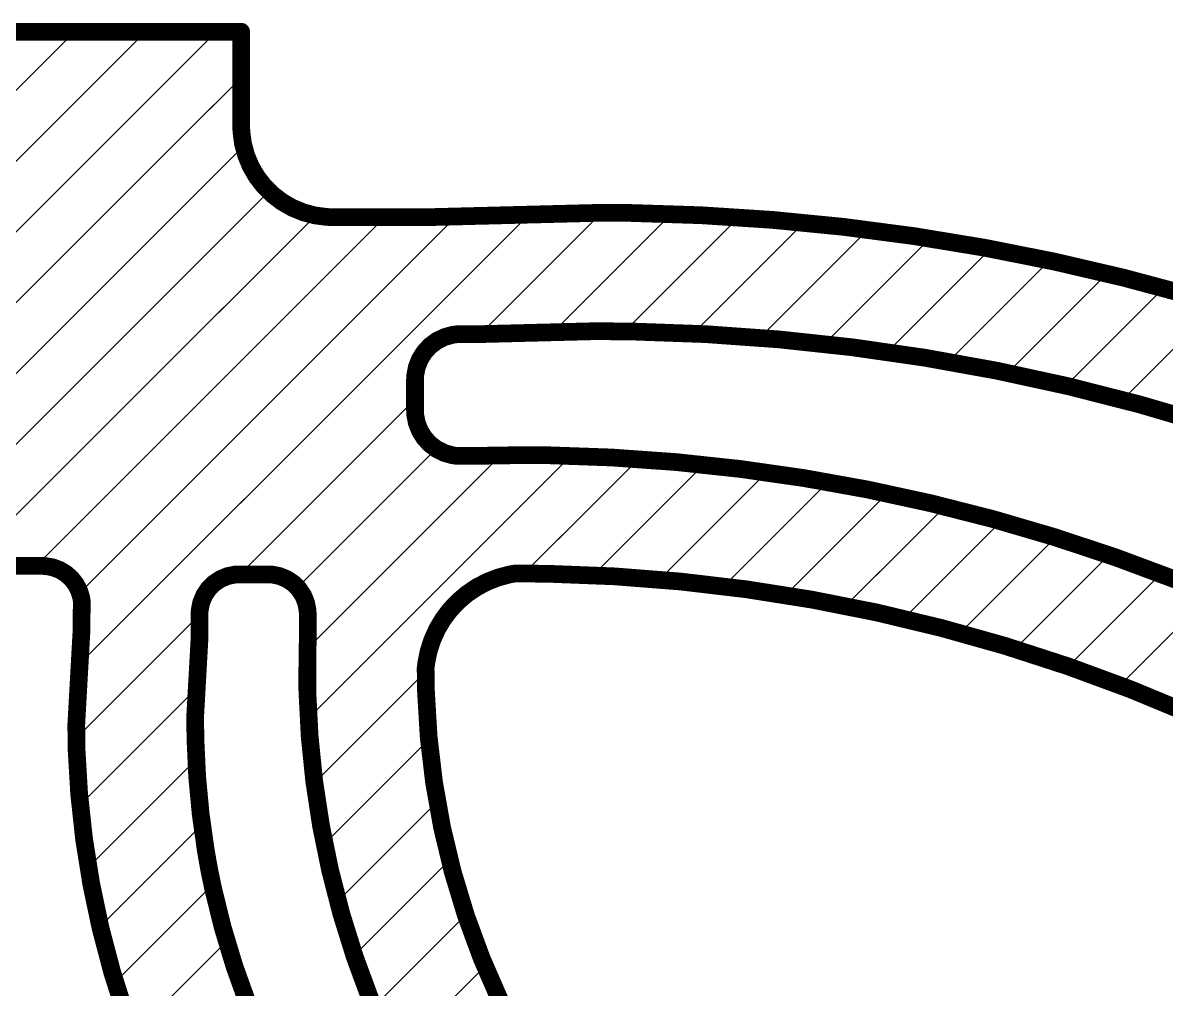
# Model space of a CAD drawing. Header units: millimetres. Extents: x 0 to 13.2, y -0.1 to 6.1.
# Drawn here: x 10.821 to 11.789, y 3.081 to 3.9 of the extents above; entities that cross this region are included whole.
import ezdxf

# ---------------------------------------------------------------- set-up
doc = ezdxf.new("R2010")
doc.units = ezdxf.units.MM
doc.header["$MEASUREMENT"] = 0
doc.layers.add('Mechanical3', color=76, linetype='Continuous')

msp = doc.modelspace()

# ---------------------------------------------------------------- linework, layer by layer
at = {"layer": 'Mechanical3'}
for points, const_width in [([(10.63553, 3.89299), (11.00556, 3.89299)], 0.015), ([(11.00556, 3.8133), (11.00556, 3.89299)], 0.015), ([(10.41503, 3.44351), (10.86506, 3.89353)], 0.001), ([(10.45347, 3.42195), (10.92506, 3.89353)], 0.001), ([(10.4768, 3.38528), (10.98506, 3.89353)], 0.001), ([(10.48266, 3.33113), (11.00556, 3.85404)], 0.001), ([(11.00556, 3.8133), (11.00573, 3.80823)], 0.015), ([(11.00573, 3.80823), (11.00705, 3.79818)], 0.015), ([(11.00705, 3.79818), (11.00968, 3.78838)], 0.015), ([(10.64542, 3.4339), (11.00777, 3.79625)], 0.001), ([(11.00968, 3.78838), (11.01356, 3.77902)], 0.015), ([(11.01356, 3.77902), (11.01863, 3.77023)], 0.015), ([(11.01863, 3.77023), (11.0248, 3.76219)], 0.015), ([(11.0248, 3.76219), (11.03197, 3.75502)], 0.015), ([(11.03197, 3.75502), (11.04001, 3.74885)], 0.015), ([(10.67018, 3.39866), (11.02964, 3.75812)], 0.001), ([(11.04001, 3.74885), (11.0488, 3.74378)], 0.015), ([(11.0488, 3.74378), (11.05817, 3.7399)], 0.015), ([(11.05817, 3.7399), (11.06796, 3.73727)], 0.015), ([(11.06796, 3.73727), (11.07801, 3.73595)], 0.015), ([(11.07801, 3.73595), (11.08308, 3.73578)], 0.015), ([(11.08308, 3.73578), (11.16514, 3.73578)], 0.015), ([(11.16514, 3.73578), (11.30448, 3.73933)], 0.015), ([(11.20735, 3.63583), (11.31162, 3.7401)], 0.001), ([(11.30448, 3.73933), (11.30508, 3.73933)], 0.015), ([(11.30508, 3.73933), (11.33525, 3.73934)], 0.015), ([(11.33525, 3.73934), (11.39557, 3.73739)], 0.015), ([(11.39557, 3.73739), (11.45579, 3.73346)], 0.015), ([(11.45579, 3.73346), (11.51584, 3.72757)], 0.015), ([(10.67019, 3.33866), (11.06937, 3.73785)], 0.001), ([(10.83084, 3.43932), (11.12807, 3.73655)], 0.001), ([(10.86859, 3.41707), (11.18867, 3.73715)], 0.001), ([(10.86862, 3.3571), (11.25024, 3.73872)], 0.001), ([(11.26892, 3.6374), (11.37049, 3.73897)], 0.001), ([(11.32965, 3.63813), (11.42759, 3.73606)], 0.001), ([(11.38776, 3.63624), (11.48307, 3.73155)], 0.001), ([(11.51584, 3.72757), (11.57568, 3.71972)], 0.015), ([(11.44414, 3.63261), (11.53707, 3.72555)], 0.001), ([(11.57568, 3.71972), (11.63522, 3.70991)], 0.015), ([(11.49887, 3.62734), (11.5897, 3.71817)], 0.001), ([(11.63522, 3.70991), (11.69441, 3.69816)], 0.015), ([(11.55209, 3.62057), (11.64104, 3.70952)], 0.001), ([(11.69441, 3.69816), (11.75319, 3.68449)], 0.015), ([(11.60393, 3.61241), (11.69111, 3.69959)], 0.001), ([(11.75319, 3.68449), (11.81149, 3.6689)], 0.015), ([(11.6545, 3.60298), (11.73988, 3.68835)], 0.001), ([(11.70378, 3.59226), (11.78758, 3.67606)], 0.001), ([(11.75168, 3.58016), (11.83429, 3.66277)], 0.001), ([(11.17786, 3.63411), (11.1848, 3.63604)], 0.015), ([(11.1848, 3.63604), (11.18838, 3.63652)], 0.015), ([(11.18838, 3.63652), (11.20444, 3.63652)], 0.015), ([(11.20444, 3.63652), (11.30577, 3.63911)], 0.015), ([(11.30577, 3.63911), (11.33688, 3.63883)], 0.015), ([(11.33688, 3.63883), (11.39908, 3.6366)], 0.015), ([(11.39908, 3.6366), (11.46115, 3.63216)], 0.015), ([(11.16075, 3.62128), (11.16563, 3.6266)], 0.015), ([(11.16563, 3.6266), (11.17139, 3.63092)], 0.015), ([(11.17139, 3.63092), (11.17786, 3.63411)], 0.015), ([(11.46115, 3.63216), (11.52303, 3.62551)], 0.015), ([(11.15695, 3.61516), (11.16075, 3.62128)], 0.015), ([(11.52303, 3.62551), (11.58463, 3.61666)], 0.015), ([(11.58463, 3.61666), (11.64588, 3.60561)], 0.015), ([(11.153, 3.60136), (11.15433, 3.60845)], 0.015), ([(11.15433, 3.60845), (11.15695, 3.61516)], 0.015), ([(11.15284, 3.59776), (11.153, 3.60136)], 0.015), ([(11.15284, 3.57217), (11.15284, 3.59776)], 0.015), ([(11.64588, 3.60561), (11.70669, 3.5924)], 0.015), ([(11.70669, 3.5924), (11.76699, 3.57702)], 0.015), ([(11.00372, 3.4322), (11.15284, 3.58131)], 0.001), ([(11.15284, 3.57217), (11.153, 3.56857)], 0.015), ([(11.153, 3.56857), (11.15433, 3.56149)], 0.015), ([(11.76699, 3.57702), (11.82671, 3.5595)], 0.015), ([(11.15433, 3.56149), (11.15693, 3.55479)], 0.015), ([(11.15693, 3.55479), (11.16073, 3.54867)], 0.015), ([(11.16073, 3.54867), (11.16559, 3.54336)], 0.015), ([(11.16559, 3.54336), (11.17134, 3.53904)], 0.015), ([(11.17134, 3.53904), (11.17779, 3.53585)], 0.015), ([(11.05288, 3.42136), (11.17133, 3.53981)], 0.001), ([(11.17779, 3.53585), (11.18471, 3.5339)], 0.015), ([(11.18471, 3.5339), (11.18828, 3.53341)], 0.015), ([(11.18828, 3.53341), (11.20444, 3.53341)], 0.015), ([(11.20444, 3.53341), (11.23785, 3.53395)], 0.015), ([(11.23785, 3.53395), (11.26516, 3.53395)], 0.015), ([(11.26516, 3.53395), (11.31975, 3.53202)], 0.015), ([(11.31975, 3.53202), (11.37424, 3.52814)], 0.015), ([(11.06184, 3.37032), (11.22605, 3.53453)], 0.001), ([(11.06274, 3.31122), (11.28552, 3.534)], 0.001), ([(11.24441, 3.43289), (11.34267, 3.53115)], 0.001), ([(11.30277, 3.43125), (11.39789, 3.52637)], 0.001), ([(11.37424, 3.52814), (11.42856, 3.52231)], 0.015), ([(11.42856, 3.52231), (11.48264, 3.51456)], 0.015), ([(11.35911, 3.42759), (11.45134, 3.51981)], 0.001), ([(11.48264, 3.51456), (11.5364, 3.50488)], 0.015), ([(11.41345, 3.42193), (11.50315, 3.51163)], 0.001), ([(11.5364, 3.50488), (11.58978, 3.49329)], 0.015), ([(11.46596, 3.41444), (11.55346, 3.50194)], 0.001), ([(11.58978, 3.49329), (11.64272, 3.47981)], 0.015), ([(11.51681, 3.40529), (11.60237, 3.49085)], 0.001), ([(11.56613, 3.39461), (11.64997, 3.47845)], 0.001), ([(11.64272, 3.47981), (11.69514, 3.46444)], 0.015), ([(11.69514, 3.46444), (11.74698, 3.44722)], 0.015), ([(11.61402, 3.3825), (11.69633, 3.46481)], 0.001), ([(11.66059, 3.36906), (11.74137, 3.44985)], 0.001), ([(11.74698, 3.44722), (11.79818, 3.42816)], 0.015), ([(10.80404, 3.44009), (10.83705, 3.44009)], 0.015), ([(10.83705, 3.44009), (10.8401, 3.43995)], 0.015), ([(10.8401, 3.43995), (10.84609, 3.43885)], 0.015), ([(10.84609, 3.43885), (10.85179, 3.43669)], 0.015), ([(10.85179, 3.43669), (10.857, 3.43353)], 0.015), ([(10.857, 3.43353), (10.86156, 3.42949)], 0.015), ([(10.99412, 3.43152), (11.00059, 3.43281)], 0.015), ([(11.00059, 3.43281), (11.00388, 3.43297)], 0.015), ([(11.00388, 3.43297), (11.02834, 3.43297)], 0.015), ([(11.02834, 3.43297), (11.03163, 3.43281)], 0.015), ([(11.03163, 3.43281), (11.0381, 3.43152)], 0.015), ([(11.22337, 3.4303), (11.23297, 3.43285)], 0.015), ([(11.23297, 3.43285), (11.23787, 3.43372)], 0.015), ([(11.23787, 3.43372), (11.26594, 3.43345)], 0.015), ([(11.26594, 3.43345), (11.32205, 3.43126)], 0.015), ([(10.86156, 3.42949), (10.86531, 3.42469)], 0.015), ([(10.86531, 3.42469), (10.86814, 3.41929)], 0.015), ([(10.97788, 3.42067), (10.98255, 3.42534)], 0.015), ([(10.98255, 3.42534), (10.98803, 3.429)], 0.015), ([(10.98803, 3.429), (10.99412, 3.43152)], 0.015), ([(11.0381, 3.43152), (11.04419, 3.429)], 0.015), ([(11.04419, 3.429), (11.04967, 3.42534)], 0.015), ([(11.04967, 3.42534), (11.05434, 3.42067)], 0.015), ([(11.2053, 3.4221), (11.21411, 3.4267)], 0.015), ([(11.21411, 3.4267), (11.22337, 3.4303)], 0.015), ([(11.32205, 3.43126), (11.37803, 3.42687)], 0.015), ([(11.37803, 3.42687), (11.43379, 3.42029)], 0.015), ([(11.70589, 3.35437), (11.78526, 3.43373)], 0.001), ([(10.86814, 3.41929), (10.86994, 3.41347)], 0.015), ([(10.86994, 3.41347), (10.87044, 3.41046)], 0.015), ([(10.9717, 3.4091), (10.97422, 3.41519)], 0.015), ([(10.97422, 3.41519), (10.97788, 3.42067)], 0.015), ([(11.05434, 3.42067), (11.058, 3.41519)], 0.015), ([(11.058, 3.41519), (11.06052, 3.4091)], 0.015), ([(11.18947, 3.41013), (11.19705, 3.41655)], 0.015), ([(11.19705, 3.41655), (11.2053, 3.4221)], 0.015), ([(11.43379, 3.42029), (11.48925, 3.41153)], 0.015), ([(10.87026, 3.38562), (10.87044, 3.41046)], 0.015), ([(10.97041, 3.40263), (10.9717, 3.4091)], 0.015), ([(11.06052, 3.4091), (11.06181, 3.40263)], 0.015), ([(11.17666, 3.39497), (11.18265, 3.4029)], 0.015), ([(11.18265, 3.4029), (11.18947, 3.41013)], 0.015), ([(11.48925, 3.41153), (11.54432, 3.4006)], 0.015), ([(11.74976, 3.33824), (11.82808, 3.41656)], 0.001), ([(10.97025, 3.39934), (10.97041, 3.40263)], 0.015), ([(10.97025, 3.37863), (10.97025, 3.39934)], 0.015), ([(11.06181, 3.40263), (11.06197, 3.39934)], 0.015), ([(11.06191, 3.37449), (11.06197, 3.39934)], 0.015), ([(11.17159, 3.38642), (11.17666, 3.39497)], 0.015), ([(11.54432, 3.4006), (11.59892, 3.38751)], 0.015), ([(10.86582, 3.30595), (10.87026, 3.38562)], 0.015), ([(10.86591, 3.29439), (10.97026, 3.39873)], 0.001), ([(11.1675, 3.37737), (11.17159, 3.38642)], 0.015), ([(11.59892, 3.38751), (11.65297, 3.3723)], 0.015), ([(10.96662, 3.31349), (10.97025, 3.37863)], 0.015), ([(11.06161, 3.35321), (11.06191, 3.37449)], 0.015), ([(11.16444, 3.36791), (11.1675, 3.37737)], 0.015), ([(11.16244, 3.35818), (11.16444, 3.36791)], 0.015), ([(11.65297, 3.3723), (11.70638, 3.35498)], 0.015), ([(11.16185, 3.35324), (11.16244, 3.35818)], 0.015), ([(11.70638, 3.35498), (11.75907, 3.33557)], 0.015), ([(11.06161, 3.35321), (11.06162, 3.33405)], 0.015), ([(11.16185, 3.35324), (11.16214, 3.33385)], 0.015), ([(11.06756, 3.25604), (11.1619, 3.35038)], 0.001), ([(11.75907, 3.33557), (11.81096, 3.31412)], 0.015), ([(10.86916, 3.23764), (10.96794, 3.33642)], 0.001), ([(11.06162, 3.33405), (11.06356, 3.29579)], 0.015), ([(11.16214, 3.33385), (11.16443, 3.29512)], 0.015), ([(10.86582, 3.30595), (10.86583, 3.30424)], 0.015), ([(10.9666, 3.30869), (10.96662, 3.31349)], 0.015), ([(10.9666, 3.30869), (10.96679, 3.2929)], 0.015), ([(10.86583, 3.30424), (10.86601, 3.285)], 0.015), ([(10.96679, 3.2929), (10.96826, 3.26136)], 0.015), ([(11.06356, 3.29579), (11.06743, 3.25767)], 0.015), ([(11.16443, 3.29512), (11.16899, 3.25659)], 0.015), ([(10.86601, 3.285), (10.86827, 3.2466)], 0.015), ([(11.07615, 3.20463), (11.16474, 3.29322)], 0.001), ([(10.87611, 3.18459), (10.96761, 3.27608)], 0.001), ([(10.96826, 3.26136), (10.9712, 3.22992)], 0.015), ([(11.06743, 3.25767), (11.0732, 3.2198)], 0.015), ([(11.16899, 3.25659), (11.1758, 3.2184)], 0.015), ([(10.86827, 3.2466), (10.87244, 3.20835)], 0.015), ([(10.9712, 3.22992), (10.9756, 3.19866)], 0.015), ([(11.08746, 3.15594), (11.172, 3.24048)], 0.001), ([(11.0732, 3.2198), (11.08088, 3.18227)], 0.015), ([(10.88594, 3.13442), (10.97256, 3.22104)], 0.001), ([(11.1758, 3.2184), (11.18484, 3.18067)], 0.015), ([(10.87244, 3.20835), (10.87851, 3.17037)], 0.015), ([(10.9756, 3.19866), (10.97835, 3.18311)], 0.015), ([(10.97835, 3.18311), (10.9818, 3.16645)], 0.015), ([(11.08088, 3.18227), (11.09043, 3.14517)], 0.015), ([(11.10124, 3.10972), (11.18254, 3.19102)], 0.001), ([(11.18484, 3.18067), (11.19608, 3.14354)], 0.015), ([(10.87851, 3.17037), (10.88646, 3.13273)], 0.015), ([(10.89869, 3.08716), (10.98128, 3.16975)], 0.001), ([(10.9818, 3.16645), (10.98996, 3.13343)], 0.015), ([(11.09043, 3.14517), (11.10183, 3.10859)], 0.015), ([(11.19608, 3.14354), (11.20948, 3.10713)], 0.015), ([(10.88646, 3.13273), (10.89627, 3.09553)], 0.015), ([(10.98996, 3.13343), (10.99979, 3.10085)], 0.015), ([(11.11756, 3.06603), (11.19602, 3.1445)], 0.001), ([(10.91382, 3.0423), (10.99361, 3.12209)], 0.001), ([(11.10183, 3.10859), (11.11507, 3.07264)], 0.015), ([(11.20948, 3.10713), (11.22499, 3.07157)], 0.015), ([(10.89627, 3.09553), (10.90792, 3.05886)], 0.015), ([(10.99979, 3.10085), (11.01124, 3.06882)], 0.015), ([(11.13601, 3.02448), (11.2125, 3.10098)], 0.001)]:
    msp.add_lwpolyline(points, dxfattribs=dict(at, const_width=const_width))
for points, const_width in [([(11.00181, 3.89299, 1), (11.00931, 3.89299, 1)], 0.0075), ([(11.00181, 3.89299, 1), (11.00931, 3.89299, 1)], 0.0075), ([(10.86481, 3.89353, 1), (10.86531, 3.89353, 1)], 0.0005), ([(10.92481, 3.89353, 1), (10.92531, 3.89353, 1)], 0.0005), ([(10.98481, 3.89353, 1), (10.98531, 3.89353, 1)], 0.0005), ([(11.00531, 3.85404, 1), (11.00581, 3.85404, 1)], 0.0005), ([(11.00181, 3.8133, 1), (11.00931, 3.8133, 1)], 0.0075), ([(11.00181, 3.8133, 1), (11.00931, 3.8133, 1)], 0.0075), ([(11.00198, 3.80823, 1), (11.00948, 3.80823, 1)], 0.0075), ([(11.00198, 3.80823, 1), (11.00948, 3.80823, 1)], 0.0075), ([(11.0033, 3.79818, 1), (11.0108, 3.79818, 1)], 0.0075), ([(11.0033, 3.79818, 1), (11.0108, 3.79818, 1)], 0.0075), ([(11.00593, 3.78838, 1), (11.01343, 3.78838, 1)], 0.0075), ([(11.00593, 3.78838, 1), (11.01343, 3.78838, 1)], 0.0075), ([(11.00752, 3.79625, 1), (11.00802, 3.79625, 1)], 0.0005), ([(11.00981, 3.77902, 1), (11.01731, 3.77902, 1)], 0.0075), ([(11.00981, 3.77902, 1), (11.01731, 3.77902, 1)], 0.0075), ([(11.01488, 3.77023, 1), (11.02238, 3.77023, 1)], 0.0075), ([(11.01488, 3.77023, 1), (11.02238, 3.77023, 1)], 0.0075), ([(11.02105, 3.76219, 1), (11.02855, 3.76219, 1)], 0.0075), ([(11.02105, 3.76219, 1), (11.02855, 3.76219, 1)], 0.0075), ([(11.02822, 3.75502, 1), (11.03572, 3.75502, 1)], 0.0075), ([(11.02822, 3.75502, 1), (11.03572, 3.75502, 1)], 0.0075), ([(11.02939, 3.75812, 1), (11.02989, 3.75812, 1)], 0.0005), ([(11.03626, 3.74885, 1), (11.04376, 3.74885, 1)], 0.0075), ([(11.03626, 3.74885, 1), (11.04376, 3.74885, 1)], 0.0075), ([(11.04505, 3.74378, 1), (11.05255, 3.74378, 1)], 0.0075), ([(11.04505, 3.74378, 1), (11.05255, 3.74378, 1)], 0.0075), ([(11.05442, 3.7399, 1), (11.06192, 3.7399, 1)], 0.0075), ([(11.05442, 3.7399, 1), (11.06192, 3.7399, 1)], 0.0075), ([(11.06421, 3.73727, 1), (11.07171, 3.73727, 1)], 0.0075), ([(11.06421, 3.73727, 1), (11.07171, 3.73727, 1)], 0.0075), ([(11.07426, 3.73595, 1), (11.08176, 3.73595, 1)], 0.0075), ([(11.07426, 3.73595, 1), (11.08176, 3.73595, 1)], 0.0075), ([(11.07933, 3.73578, 1), (11.08683, 3.73578, 1)], 0.0075), ([(11.07933, 3.73578, 1), (11.08683, 3.73578, 1)], 0.0075), ([(11.16139, 3.73578, 1), (11.16889, 3.73578, 1)], 0.0075), ([(11.16139, 3.73578, 1), (11.16889, 3.73578, 1)], 0.0075), ([(11.30073, 3.73933, 1), (11.30823, 3.73933, 1)], 0.0075), ([(11.30073, 3.73933, 1), (11.30823, 3.73933, 1)], 0.0075), ([(11.30133, 3.73933, 1), (11.30883, 3.73933, 1)], 0.0075), ([(11.30133, 3.73933, 1), (11.30883, 3.73933, 1)], 0.0075), ([(11.31137, 3.7401, 1), (11.31187, 3.7401, 1)], 0.0005), ([(11.3315, 3.73934, 1), (11.339, 3.73934, 1)], 0.0075), ([(11.3315, 3.73934, 1), (11.339, 3.73934, 1)], 0.0075), ([(11.39182, 3.73739, 1), (11.39932, 3.73739, 1)], 0.0075), ([(11.39182, 3.73739, 1), (11.39932, 3.73739, 1)], 0.0075), ([(11.45204, 3.73346, 1), (11.45954, 3.73346, 1)], 0.0075), ([(11.45204, 3.73346, 1), (11.45954, 3.73346, 1)], 0.0075), ([(11.06912, 3.73785, 1), (11.06962, 3.73785, 1)], 0.0005), ([(11.12782, 3.73655, 1), (11.12832, 3.73655, 1)], 0.0005), ([(11.18842, 3.73715, 1), (11.18892, 3.73715, 1)], 0.0005), ([(11.24999, 3.73872, 1), (11.25049, 3.73872, 1)], 0.0005), ([(11.37024, 3.73897, 1), (11.37074, 3.73897, 1)], 0.0005), ([(11.42734, 3.73606, 1), (11.42784, 3.73606, 1)], 0.0005), ([(11.48282, 3.73155, 1), (11.48332, 3.73155, 1)], 0.0005), ([(11.51209, 3.72757, 1), (11.51959, 3.72757, 1)], 0.0075), ([(11.51209, 3.72757, 1), (11.51959, 3.72757, 1)], 0.0075), ([(11.53682, 3.72555, 1), (11.53732, 3.72555, 1)], 0.0005), ([(11.57193, 3.71972, 1), (11.57943, 3.71972, 1)], 0.0075), ([(11.57193, 3.71972, 1), (11.57943, 3.71972, 1)], 0.0075), ([(11.58944, 3.71817, 1), (11.58995, 3.71817, 1)], 0.0005), ([(11.63147, 3.70991, 1), (11.63897, 3.70991, 1)], 0.0075), ([(11.63147, 3.70991, 1), (11.63897, 3.70991, 1)], 0.0075), ([(11.64079, 3.70952, 1), (11.64129, 3.70952, 1)], 0.0005), ([(11.69066, 3.69816, 1), (11.69816, 3.69816, 1)], 0.0075), ([(11.69066, 3.69816, 1), (11.69816, 3.69816, 1)], 0.0075), ([(11.69086, 3.69959, 1), (11.69136, 3.69959, 1)], 0.0005), ([(11.74944, 3.68449, 1), (11.75694, 3.68449, 1)], 0.0075), ([(11.74944, 3.68449, 1), (11.75694, 3.68449, 1)], 0.0075), ([(11.73963, 3.68835, 1), (11.74013, 3.68835, 1)], 0.0005), ([(11.78733, 3.67606, 1), (11.78783, 3.67606, 1)], 0.0005), ([(11.18105, 3.63604, 1), (11.18855, 3.63604, 1)], 0.0075), ([(11.18105, 3.63604, 1), (11.18855, 3.63604, 1)], 0.0075), ([(11.18463, 3.63652, 1), (11.19213, 3.63652, 1)], 0.0075), ([(11.18463, 3.63652, 1), (11.19213, 3.63652, 1)], 0.0075), ([(11.20069, 3.63652, 1), (11.20819, 3.63652, 1)], 0.0075), ([(11.20069, 3.63652, 1), (11.20819, 3.63652, 1)], 0.0075), ([(11.30202, 3.63911, 1), (11.30952, 3.63911, 1)], 0.0075), ([(11.30202, 3.63911, 1), (11.30952, 3.63911, 1)], 0.0075), ([(11.33313, 3.63883, 1), (11.34063, 3.63883, 1)], 0.0075), ([(11.33313, 3.63883, 1), (11.34063, 3.63883, 1)], 0.0075), ([(11.39533, 3.6366, 1), (11.40283, 3.6366, 1)], 0.0075), ([(11.39533, 3.6366, 1), (11.40283, 3.6366, 1)], 0.0075), ([(11.16188, 3.6266, 1), (11.16938, 3.6266, 1)], 0.0075), ([(11.16188, 3.6266, 1), (11.16938, 3.6266, 1)], 0.0075), ([(11.16764, 3.63092, 1), (11.17514, 3.63092, 1)], 0.0075), ([(11.16764, 3.63092, 1), (11.17514, 3.63092, 1)], 0.0075), ([(11.17411, 3.63411, 1), (11.18161, 3.63411, 1)], 0.0075), ([(11.17411, 3.63411, 1), (11.18161, 3.63411, 1)], 0.0075), ([(11.2071, 3.63583, 1), (11.2076, 3.63583, 1)], 0.0005), ([(11.26867, 3.6374, 1), (11.26918, 3.6374, 1)], 0.0005), ([(11.3294, 3.63813, 1), (11.3299, 3.63813, 1)], 0.0005), ([(11.38751, 3.63624, 1), (11.38801, 3.63624, 1)], 0.0005), ([(11.4574, 3.63216, 1), (11.4649, 3.63216, 1)], 0.0075), ([(11.4574, 3.63216, 1), (11.4649, 3.63216, 1)], 0.0075), ([(11.157, 3.62128, 1), (11.1645, 3.62128, 1)], 0.0075), ([(11.157, 3.62128, 1), (11.1645, 3.62128, 1)], 0.0075), ([(11.44389, 3.63261, 1), (11.44439, 3.63261, 1)], 0.0005), ([(11.49861, 3.62734, 1), (11.49911, 3.62734, 1)], 0.0005), ([(11.51928, 3.62551, 1), (11.52678, 3.62551, 1)], 0.0075), ([(11.51928, 3.62551, 1), (11.52678, 3.62551, 1)], 0.0075), ([(11.58088, 3.61666, 1), (11.58838, 3.61666, 1)], 0.0075), ([(11.58088, 3.61666, 1), (11.58838, 3.61666, 1)], 0.0075), ([(11.15058, 3.60845, 1), (11.15808, 3.60845, 1)], 0.0075), ([(11.15058, 3.60845, 1), (11.15808, 3.60845, 1)], 0.0075), ([(11.1532, 3.61516, 1), (11.1607, 3.61516, 1)], 0.0075), ([(11.1532, 3.61516, 1), (11.1607, 3.61516, 1)], 0.0075), ([(11.55184, 3.62057, 1), (11.55234, 3.62057, 1)], 0.0005), ([(11.14909, 3.59776, 1), (11.15659, 3.59776, 1)], 0.0075), ([(11.14909, 3.59776, 1), (11.15659, 3.59776, 1)], 0.0075), ([(11.14925, 3.60136, 1), (11.15675, 3.60136, 1)], 0.0075), ([(11.14925, 3.60136, 1), (11.15675, 3.60136, 1)], 0.0075), ([(11.60368, 3.61241, 1), (11.60418, 3.61241, 1)], 0.0005), ([(11.64213, 3.60561, 1), (11.64963, 3.60561, 1)], 0.0075), ([(11.64213, 3.60561, 1), (11.64963, 3.60561, 1)], 0.0075), ([(11.65425, 3.60298, 1), (11.65475, 3.60298, 1)], 0.0005), ([(11.70294, 3.5924, 1), (11.71044, 3.5924, 1)], 0.0075), ([(11.70294, 3.5924, 1), (11.71044, 3.5924, 1)], 0.0075), ([(11.70353, 3.59226, 1), (11.70403, 3.59226, 1)], 0.0005), ([(11.14909, 3.57217, 1), (11.15659, 3.57217, 1)], 0.0075), ([(11.14909, 3.57217, 1), (11.15659, 3.57217, 1)], 0.0075), ([(11.14925, 3.56857, 1), (11.15675, 3.56857, 1)], 0.0075), ([(11.14925, 3.56857, 1), (11.15675, 3.56857, 1)], 0.0075), ([(11.15259, 3.58131, 1), (11.15309, 3.58131, 1)], 0.0005), ([(11.75143, 3.58016, 1), (11.75193, 3.58016, 1)], 0.0005), ([(11.76324, 3.57702, 1), (11.77074, 3.57702, 1)], 0.0075), ([(11.76324, 3.57702, 1), (11.77074, 3.57702, 1)], 0.0075), ([(11.15058, 3.56149, 1), (11.15808, 3.56149, 1)], 0.0075), ([(11.15058, 3.56149, 1), (11.15808, 3.56149, 1)], 0.0075), ([(11.15318, 3.55479, 1), (11.16068, 3.55479, 1)], 0.0075), ([(11.15318, 3.55479, 1), (11.16068, 3.55479, 1)], 0.0075), ([(11.15698, 3.54867, 1), (11.16448, 3.54867, 1)], 0.0075), ([(11.15698, 3.54867, 1), (11.16448, 3.54867, 1)], 0.0075), ([(11.16184, 3.54336, 1), (11.16934, 3.54336, 1)], 0.0075), ([(11.16184, 3.54336, 1), (11.16934, 3.54336, 1)], 0.0075), ([(11.16759, 3.53904, 1), (11.17509, 3.53904, 1)], 0.0075), ([(11.16759, 3.53904, 1), (11.17509, 3.53904, 1)], 0.0075), ([(11.17404, 3.53585, 1), (11.18154, 3.53585, 1)], 0.0075), ([(11.17404, 3.53585, 1), (11.18154, 3.53585, 1)], 0.0075), ([(11.17108, 3.53981, 1), (11.17158, 3.53981, 1)], 0.0005), ([(11.18096, 3.5339, 1), (11.18846, 3.5339, 1)], 0.0075), ([(11.18096, 3.5339, 1), (11.18846, 3.5339, 1)], 0.0075), ([(11.18453, 3.53341, 1), (11.19203, 3.53341, 1)], 0.0075), ([(11.18453, 3.53341, 1), (11.19203, 3.53341, 1)], 0.0075), ([(11.20069, 3.53341, 1), (11.20819, 3.53341, 1)], 0.0075), ([(11.20069, 3.53341, 1), (11.20819, 3.53341, 1)], 0.0075), ([(11.2341, 3.53395, 1), (11.2416, 3.53395, 1)], 0.0075), ([(11.2341, 3.53395, 1), (11.2416, 3.53395, 1)], 0.0075), ([(11.26141, 3.53395, 1), (11.26891, 3.53395, 1)], 0.0075), ([(11.26141, 3.53395, 1), (11.26891, 3.53395, 1)], 0.0075), ([(11.316, 3.53202, 1), (11.3235, 3.53202, 1)], 0.0075), ([(11.316, 3.53202, 1), (11.3235, 3.53202, 1)], 0.0075), ([(11.2258, 3.53453, 1), (11.2263, 3.53453, 1)], 0.0005), ([(11.28527, 3.534, 1), (11.28577, 3.534, 1)], 0.0005), ([(11.34242, 3.53115, 1), (11.34292, 3.53115, 1)], 0.0005), ([(11.37049, 3.52814, 1), (11.37799, 3.52814, 1)], 0.0075), ([(11.37049, 3.52814, 1), (11.37799, 3.52814, 1)], 0.0075), ([(11.39764, 3.52637, 1), (11.39814, 3.52637, 1)], 0.0005), ([(11.42481, 3.52231, 1), (11.43231, 3.52231, 1)], 0.0075), ([(11.42481, 3.52231, 1), (11.43231, 3.52231, 1)], 0.0075), ([(11.45109, 3.51981, 1), (11.45159, 3.51981, 1)], 0.0005), ([(11.47889, 3.51456, 1), (11.48639, 3.51456, 1)], 0.0075), ([(11.47889, 3.51456, 1), (11.48639, 3.51456, 1)], 0.0075), ([(11.5029, 3.51163, 1), (11.5034, 3.51163, 1)], 0.0005), ([(11.53265, 3.50488, 1), (11.54015, 3.50488, 1)], 0.0075), ([(11.53265, 3.50488, 1), (11.54015, 3.50488, 1)], 0.0075), ([(11.55321, 3.50194, 1), (11.55371, 3.50194, 1)], 0.0005), ([(11.58603, 3.49329, 1), (11.59353, 3.49329, 1)], 0.0075), ([(11.58603, 3.49329, 1), (11.59353, 3.49329, 1)], 0.0075), ([(11.60212, 3.49085, 1), (11.60262, 3.49085, 1)], 0.0005), ([(11.63897, 3.47981, 1), (11.64647, 3.47981, 1)], 0.0075), ([(11.63897, 3.47981, 1), (11.64647, 3.47981, 1)], 0.0075), ([(11.64972, 3.47845, 1), (11.65022, 3.47845, 1)], 0.0005), ([(11.69139, 3.46444, 1), (11.69889, 3.46444, 1)], 0.0075), ([(11.69139, 3.46444, 1), (11.69889, 3.46444, 1)], 0.0075), ([(11.69608, 3.46481, 1), (11.69658, 3.46481, 1)], 0.0005), ([(11.74323, 3.44722, 1), (11.75073, 3.44722, 1)], 0.0075), ([(11.74323, 3.44722, 1), (11.75073, 3.44722, 1)], 0.0075), ([(11.74112, 3.44985, 1), (11.74162, 3.44985, 1)], 0.0005), ([(10.8333, 3.44009, 1), (10.8408, 3.44009, 1)], 0.0075), ([(10.8333, 3.44009, 1), (10.8408, 3.44009, 1)], 0.0075), ([(10.83059, 3.43932, 1), (10.83109, 3.43932, 1)], 0.0005), ([(10.83635, 3.43995, 1), (10.84385, 3.43995, 1)], 0.0075), ([(10.83635, 3.43995, 1), (10.84385, 3.43995, 1)], 0.0075), ([(10.84234, 3.43885, 1), (10.84984, 3.43885, 1)], 0.0075), ([(10.84234, 3.43885, 1), (10.84984, 3.43885, 1)], 0.0075), ([(10.84804, 3.43669, 1), (10.85554, 3.43669, 1)], 0.0075), ([(10.84804, 3.43669, 1), (10.85554, 3.43669, 1)], 0.0075), ([(10.85325, 3.43353, 1), (10.86075, 3.43353, 1)], 0.0075), ([(10.85325, 3.43353, 1), (10.86075, 3.43353, 1)], 0.0075), ([(10.99684, 3.43281, 1), (11.00434, 3.43281, 1)], 0.0075), ([(10.99684, 3.43281, 1), (11.00434, 3.43281, 1)], 0.0075), ([(11.00013, 3.43297, 1), (11.00763, 3.43297, 1)], 0.0075), ([(11.00013, 3.43297, 1), (11.00763, 3.43297, 1)], 0.0075), ([(11.02459, 3.43297, 1), (11.03209, 3.43297, 1)], 0.0075), ([(11.02459, 3.43297, 1), (11.03209, 3.43297, 1)], 0.0075), ([(11.02788, 3.43281, 1), (11.03538, 3.43281, 1)], 0.0075), ([(11.02788, 3.43281, 1), (11.03538, 3.43281, 1)], 0.0075), ([(11.22922, 3.43285, 1), (11.23672, 3.43285, 1)], 0.0075), ([(11.22922, 3.43285, 1), (11.23672, 3.43285, 1)], 0.0075), ([(11.23412, 3.43372, 1), (11.24162, 3.43372, 1)], 0.0075), ([(11.23412, 3.43372, 1), (11.24162, 3.43372, 1)], 0.0075), ([(11.26219, 3.43345, 1), (11.26969, 3.43345, 1)], 0.0075), ([(11.26219, 3.43345, 1), (11.26969, 3.43345, 1)], 0.0075), ([(10.85781, 3.42949, 1), (10.86531, 3.42949, 1)], 0.0075), ([(10.85781, 3.42949, 1), (10.86531, 3.42949, 1)], 0.0075), ([(10.86156, 3.42469, 1), (10.86906, 3.42469, 1)], 0.0075), ([(10.86156, 3.42469, 1), (10.86906, 3.42469, 1)], 0.0075), ([(10.9788, 3.42534, 1), (10.9863, 3.42534, 1)], 0.0075), ([(10.9788, 3.42534, 1), (10.9863, 3.42534, 1)], 0.0075), ([(10.98428, 3.429, 1), (10.99178, 3.429, 1)], 0.0075), ([(10.98428, 3.429, 1), (10.99178, 3.429, 1)], 0.0075), ([(10.99037, 3.43152, 1), (10.99787, 3.43152, 1)], 0.0075), ([(10.99037, 3.43152, 1), (10.99787, 3.43152, 1)], 0.0075), ([(11.00347, 3.4322, 1), (11.00397, 3.4322, 1)], 0.0005), ([(11.03435, 3.43152, 1), (11.04185, 3.43152, 1)], 0.0075), ([(11.03435, 3.43152, 1), (11.04185, 3.43152, 1)], 0.0075), ([(11.04044, 3.429, 1), (11.04794, 3.429, 1)], 0.0075), ([(11.04044, 3.429, 1), (11.04794, 3.429, 1)], 0.0075), ([(11.04592, 3.42534, 1), (11.05342, 3.42534, 1)], 0.0075), ([(11.04592, 3.42534, 1), (11.05342, 3.42534, 1)], 0.0075), ([(11.21036, 3.4267, 1), (11.21786, 3.4267, 1)], 0.0075), ([(11.21036, 3.4267, 1), (11.21786, 3.4267, 1)], 0.0075), ([(11.21962, 3.4303, 1), (11.22712, 3.4303, 1)], 0.0075), ([(11.21962, 3.4303, 1), (11.22712, 3.4303, 1)], 0.0075), ([(11.24416, 3.43289, 1), (11.24466, 3.43289, 1)], 0.0005), ([(11.30252, 3.43125, 1), (11.30302, 3.43125, 1)], 0.0005), ([(11.3183, 3.43126, 1), (11.3258, 3.43126, 1)], 0.0075), ([(11.3183, 3.43126, 1), (11.3258, 3.43126, 1)], 0.0075), ([(11.37428, 3.42687, 1), (11.38178, 3.42687, 1)], 0.0075), ([(11.37428, 3.42687, 1), (11.38178, 3.42687, 1)], 0.0075), ([(11.78501, 3.43373, 1), (11.78551, 3.43373, 1)], 0.0005), ([(10.86439, 3.41929, 1), (10.87189, 3.41929, 1)], 0.0075), ([(10.86439, 3.41929, 1), (10.87189, 3.41929, 1)], 0.0075), ([(10.86619, 3.41347, 1), (10.87369, 3.41347, 1)], 0.0075), ([(10.86619, 3.41347, 1), (10.87369, 3.41347, 1)], 0.0075), ([(10.97047, 3.41519, 1), (10.97797, 3.41519, 1)], 0.0075), ([(10.97047, 3.41519, 1), (10.97797, 3.41519, 1)], 0.0075), ([(10.97413, 3.42067, 1), (10.98163, 3.42067, 1)], 0.0075), ([(10.97413, 3.42067, 1), (10.98163, 3.42067, 1)], 0.0075), ([(11.05059, 3.42067, 1), (11.05809, 3.42067, 1)], 0.0075), ([(11.05059, 3.42067, 1), (11.05809, 3.42067, 1)], 0.0075), ([(11.05425, 3.41519, 1), (11.06175, 3.41519, 1)], 0.0075), ([(11.05425, 3.41519, 1), (11.06175, 3.41519, 1)], 0.0075), ([(11.05263, 3.42136, 1), (11.05313, 3.42136, 1)], 0.0005), ([(11.1933, 3.41655, 1), (11.2008, 3.41655, 1)], 0.0075), ([(11.1933, 3.41655, 1), (11.2008, 3.41655, 1)], 0.0075), ([(11.20155, 3.4221, 1), (11.20905, 3.4221, 1)], 0.0075), ([(11.20155, 3.4221, 1), (11.20905, 3.4221, 1)], 0.0075), ([(11.35886, 3.42759, 1), (11.35936, 3.42759, 1)], 0.0005), ([(11.4132, 3.42193, 1), (11.4137, 3.42193, 1)], 0.0005), ([(11.43004, 3.42029, 1), (11.43754, 3.42029, 1)], 0.0075), ([(11.43004, 3.42029, 1), (11.43754, 3.42029, 1)], 0.0075), ([(10.86669, 3.41046, 1), (10.87419, 3.41046, 1)], 0.0075), ([(10.86669, 3.41046, 1), (10.87419, 3.41046, 1)], 0.0075), ([(10.86834, 3.41707, 1), (10.86884, 3.41707, 1)], 0.0005), ([(10.96795, 3.4091, 1), (10.97545, 3.4091, 1)], 0.0075), ([(10.96795, 3.4091, 1), (10.97545, 3.4091, 1)], 0.0075), ([(11.05677, 3.4091, 1), (11.06427, 3.4091, 1)], 0.0075), ([(11.05677, 3.4091, 1), (11.06427, 3.4091, 1)], 0.0075), ([(11.1789, 3.4029, 1), (11.1864, 3.4029, 1)], 0.0075), ([(11.1789, 3.4029, 1), (11.1864, 3.4029, 1)], 0.0075), ([(11.18572, 3.41013, 1), (11.19322, 3.41013, 1)], 0.0075), ([(11.18572, 3.41013, 1), (11.19322, 3.41013, 1)], 0.0075), ([(11.46571, 3.41444, 1), (11.46621, 3.41444, 1)], 0.0005), ([(11.4855, 3.41153, 1), (11.493, 3.41153, 1)], 0.0075), ([(11.4855, 3.41153, 1), (11.493, 3.41153, 1)], 0.0075), ([(10.9665, 3.39934, 1), (10.974, 3.39934, 1)], 0.0075), ([(10.9665, 3.39934, 1), (10.974, 3.39934, 1)], 0.0075), ([(10.96666, 3.40263, 1), (10.97416, 3.40263, 1)], 0.0075), ([(10.96666, 3.40263, 1), (10.97416, 3.40263, 1)], 0.0075), ([(11.05806, 3.40263, 1), (11.06556, 3.40263, 1)], 0.0075), ([(11.05806, 3.40263, 1), (11.06556, 3.40263, 1)], 0.0075), ([(11.05822, 3.39934, 1), (11.06572, 3.39934, 1)], 0.0075), ([(11.05822, 3.39934, 1), (11.06572, 3.39934, 1)], 0.0075), ([(11.17291, 3.39497, 1), (11.18041, 3.39497, 1)], 0.0075), ([(11.17291, 3.39497, 1), (11.18041, 3.39497, 1)], 0.0075), ([(11.51656, 3.40529, 1), (11.51706, 3.40529, 1)], 0.0005), ([(11.54057, 3.4006, 1), (11.54807, 3.4006, 1)], 0.0075), ([(11.54057, 3.4006, 1), (11.54807, 3.4006, 1)], 0.0075), ([(10.86651, 3.38562, 1), (10.87401, 3.38562, 1)], 0.0075), ([(10.86651, 3.38562, 1), (10.87401, 3.38562, 1)], 0.0075), ([(10.97001, 3.39873, 1), (10.97051, 3.39873, 1)], 0.0005), ([(11.16784, 3.38642, 1), (11.17535, 3.38642, 1)], 0.0075), ([(11.16784, 3.38642, 1), (11.17535, 3.38642, 1)], 0.0075), ([(11.56588, 3.39461, 1), (11.56638, 3.39461, 1)], 0.0005), ([(11.59517, 3.38751, 1), (11.60267, 3.38751, 1)], 0.0075), ([(11.59517, 3.38751, 1), (11.60267, 3.38751, 1)], 0.0075), ([(10.9665, 3.37863, 1), (10.974, 3.37863, 1)], 0.0075), ([(10.9665, 3.37863, 1), (10.974, 3.37863, 1)], 0.0075), ([(11.05816, 3.37449, 1), (11.06566, 3.37449, 1)], 0.0075), ([(11.05816, 3.37449, 1), (11.06566, 3.37449, 1)], 0.0075), ([(11.16375, 3.37737, 1), (11.17125, 3.37737, 1)], 0.0075), ([(11.16375, 3.37737, 1), (11.17125, 3.37737, 1)], 0.0075), ([(11.61377, 3.3825, 1), (11.61427, 3.3825, 1)], 0.0005), ([(11.16069, 3.36791, 1), (11.16819, 3.36791, 1)], 0.0075), ([(11.16069, 3.36791, 1), (11.16819, 3.36791, 1)], 0.0075), ([(11.64922, 3.3723, 1), (11.65672, 3.3723, 1)], 0.0075), ([(11.64922, 3.3723, 1), (11.65672, 3.3723, 1)], 0.0075), ([(11.06159, 3.37032, 1), (11.06209, 3.37032, 1)], 0.0005), ([(11.15869, 3.35818, 1), (11.16619, 3.35818, 1)], 0.0075), ([(11.15869, 3.35818, 1), (11.16619, 3.35818, 1)], 0.0075), ([(11.66034, 3.36906, 1), (11.66084, 3.36906, 1)], 0.0005), ([(11.70263, 3.35498, 1), (11.71013, 3.35498, 1)], 0.0075), ([(11.70263, 3.35498, 1), (11.71013, 3.35498, 1)], 0.0075), ([(10.86837, 3.3571, 1), (10.86887, 3.3571, 1)], 0.0005), ([(11.05786, 3.35321, 1), (11.06536, 3.35321, 1)], 0.0075), ([(11.05786, 3.35321, 1), (11.06536, 3.35321, 1)], 0.0075), ([(11.1581, 3.35324, 1), (11.1656, 3.35324, 1)], 0.0075), ([(11.1581, 3.35324, 1), (11.1656, 3.35324, 1)], 0.0075), ([(11.70564, 3.35437, 1), (11.70614, 3.35437, 1)], 0.0005), ([(11.16165, 3.35038, 1), (11.16215, 3.35038, 1)], 0.0005), ([(11.75532, 3.33557, 1), (11.76282, 3.33557, 1)], 0.0075), ([(11.75532, 3.33557, 1), (11.76282, 3.33557, 1)], 0.0075), ([(10.96769, 3.33642, 1), (10.96819, 3.33642, 1)], 0.0005), ([(11.05787, 3.33405, 1), (11.06537, 3.33405, 1)], 0.0075), ([(11.05787, 3.33405, 1), (11.06537, 3.33405, 1)], 0.0075), ([(11.15839, 3.33385, 1), (11.16589, 3.33385, 1)], 0.0075), ([(11.15839, 3.33385, 1), (11.16589, 3.33385, 1)], 0.0075), ([(11.74951, 3.33824, 1), (11.75001, 3.33824, 1)], 0.0005), ([(10.86207, 3.30595, 1), (10.86957, 3.30595, 1)], 0.0075), ([(10.86207, 3.30595, 1), (10.86957, 3.30595, 1)], 0.0075), ([(10.96285, 3.30869, 1), (10.97035, 3.30869, 1)], 0.0075), ([(10.96285, 3.30869, 1), (10.97035, 3.30869, 1)], 0.0075), ([(10.96287, 3.31349, 1), (10.97037, 3.31349, 1)], 0.0075), ([(10.96287, 3.31349, 1), (10.97037, 3.31349, 1)], 0.0075), ([(10.86208, 3.30424, 1), (10.86958, 3.30424, 1)], 0.0075), ([(10.86208, 3.30424, 1), (10.86958, 3.30424, 1)], 0.0075), ([(11.06249, 3.31122, 1), (11.06299, 3.31122, 1)], 0.0005), ([(10.86566, 3.29439, 1), (10.86616, 3.29439, 1)], 0.0005), ([(10.96304, 3.2929, 1), (10.97054, 3.2929, 1)], 0.0075), ([(10.96304, 3.2929, 1), (10.97054, 3.2929, 1)], 0.0075), ([(11.05981, 3.29579, 1), (11.06731, 3.29579, 1)], 0.0075), ([(11.05981, 3.29579, 1), (11.06731, 3.29579, 1)], 0.0075), ([(11.16068, 3.29512, 1), (11.16818, 3.29512, 1)], 0.0075), ([(11.16068, 3.29512, 1), (11.16818, 3.29512, 1)], 0.0075), ([(10.86226, 3.285, 1), (10.86976, 3.285, 1)], 0.0075), ([(10.86226, 3.285, 1), (10.86976, 3.285, 1)], 0.0075), ([(11.16449, 3.29322, 1), (11.16499, 3.29322, 1)], 0.0005), ([(10.96736, 3.27608, 1), (10.96786, 3.27608, 1)], 0.0005), ([(10.96451, 3.26136, 1), (10.97201, 3.26136, 1)], 0.0075), ([(10.96451, 3.26136, 1), (10.97201, 3.26136, 1)], 0.0075), ([(11.06368, 3.25767, 1), (11.07118, 3.25767, 1)], 0.0075), ([(11.06368, 3.25767, 1), (11.07118, 3.25767, 1)], 0.0075), ([(11.06731, 3.25604, 1), (11.06781, 3.25604, 1)], 0.0005), ([(11.16524, 3.25659, 1), (11.17274, 3.25659, 1)], 0.0075), ([(11.16524, 3.25659, 1), (11.17274, 3.25659, 1)], 0.0075), ([(10.86452, 3.2466, 1), (10.87202, 3.2466, 1)], 0.0075), ([(10.86452, 3.2466, 1), (10.87202, 3.2466, 1)], 0.0075), ([(10.86891, 3.23764, 1), (10.86941, 3.23764, 1)], 0.0005), ([(10.96745, 3.22992, 1), (10.97495, 3.22992, 1)], 0.0075), ([(10.96745, 3.22992, 1), (10.97495, 3.22992, 1)], 0.0075), ([(11.17175, 3.24048, 1), (11.17225, 3.24048, 1)], 0.0005), ([(11.06945, 3.2198, 1), (11.07695, 3.2198, 1)], 0.0075), ([(11.06945, 3.2198, 1), (11.07695, 3.2198, 1)], 0.0075), ([(10.97231, 3.22104, 1), (10.97281, 3.22104, 1)], 0.0005), ([(11.17205, 3.2184, 1), (11.17955, 3.2184, 1)], 0.0075), ([(11.17205, 3.2184, 1), (11.17955, 3.2184, 1)], 0.0075), ([(10.86869, 3.20835, 1), (10.87619, 3.20835, 1)], 0.0075), ([(10.86869, 3.20835, 1), (10.87619, 3.20835, 1)], 0.0075), ([(10.97185, 3.19866, 1), (10.97935, 3.19866, 1)], 0.0075), ([(10.97185, 3.19866, 1), (10.97935, 3.19866, 1)], 0.0075), ([(11.0759, 3.20463, 1), (11.0764, 3.20463, 1)], 0.0005), ([(10.9746, 3.18311, 1), (10.9821, 3.18311, 1)], 0.0075), ([(10.9746, 3.18311, 1), (10.9821, 3.18311, 1)], 0.0075), ([(11.07713, 3.18227, 1), (11.08463, 3.18227, 1)], 0.0075), ([(11.07713, 3.18227, 1), (11.08463, 3.18227, 1)], 0.0075), ([(11.18109, 3.18067, 1), (11.18859, 3.18067, 1)], 0.0075), ([(11.18109, 3.18067, 1), (11.18859, 3.18067, 1)], 0.0075), ([(11.18229, 3.19102, 1), (11.18279, 3.19102, 1)], 0.0005), ([(10.87476, 3.17037, 1), (10.88226, 3.17037, 1)], 0.0075), ([(10.87476, 3.17037, 1), (10.88226, 3.17037, 1)], 0.0075), ([(10.87586, 3.18459, 1), (10.87636, 3.18459, 1)], 0.0005), ([(10.97805, 3.16645, 1), (10.98555, 3.16645, 1)], 0.0075), ([(10.97805, 3.16645, 1), (10.98555, 3.16645, 1)], 0.0075), ([(10.98103, 3.16975, 1), (10.98153, 3.16975, 1)], 0.0005), ([(11.08668, 3.14517, 1), (11.09418, 3.14517, 1)], 0.0075), ([(11.08668, 3.14517, 1), (11.09418, 3.14517, 1)], 0.0075), ([(11.08721, 3.15594, 1), (11.08771, 3.15594, 1)], 0.0005), ([(11.19233, 3.14354, 1), (11.19983, 3.14354, 1)], 0.0075), ([(11.19233, 3.14354, 1), (11.19983, 3.14354, 1)], 0.0075), ([(10.88271, 3.13273, 1), (10.89021, 3.13273, 1)], 0.0075), ([(10.88271, 3.13273, 1), (10.89021, 3.13273, 1)], 0.0075), ([(10.98621, 3.13343, 1), (10.99371, 3.13343, 1)], 0.0075), ([(10.98621, 3.13343, 1), (10.99371, 3.13343, 1)], 0.0075), ([(11.19577, 3.1445, 1), (11.19627, 3.1445, 1)], 0.0005), ([(10.88569, 3.13442, 1), (10.88619, 3.13442, 1)], 0.0005), ([(10.99336, 3.12209, 1), (10.99386, 3.12209, 1)], 0.0005), ([(11.09808, 3.10859, 1), (11.10558, 3.10859, 1)], 0.0075), ([(11.09808, 3.10859, 1), (11.10558, 3.10859, 1)], 0.0075), ([(11.10099, 3.10972, 1), (11.10149, 3.10972, 1)], 0.0005), ([(11.20573, 3.10713, 1), (11.21323, 3.10713, 1)], 0.0075), ([(11.20573, 3.10713, 1), (11.21323, 3.10713, 1)], 0.0075), ([(10.89252, 3.09553, 1), (10.90002, 3.09553, 1)], 0.0075), ([(10.89252, 3.09553, 1), (10.90002, 3.09553, 1)], 0.0075), ([(10.99604, 3.10085, 1), (11.00354, 3.10085, 1)], 0.0075), ([(10.99604, 3.10085, 1), (11.00354, 3.10085, 1)], 0.0075), ([(11.21225, 3.10098, 1), (11.21275, 3.10098, 1)], 0.0005), ([(10.89844, 3.08716, 1), (10.89894, 3.08716, 1)], 0.0005)]:
    msp.add_lwpolyline(points, format="xyb", close=True, dxfattribs=dict(at, const_width=const_width))

doc.saveas('drawing.dxf')
